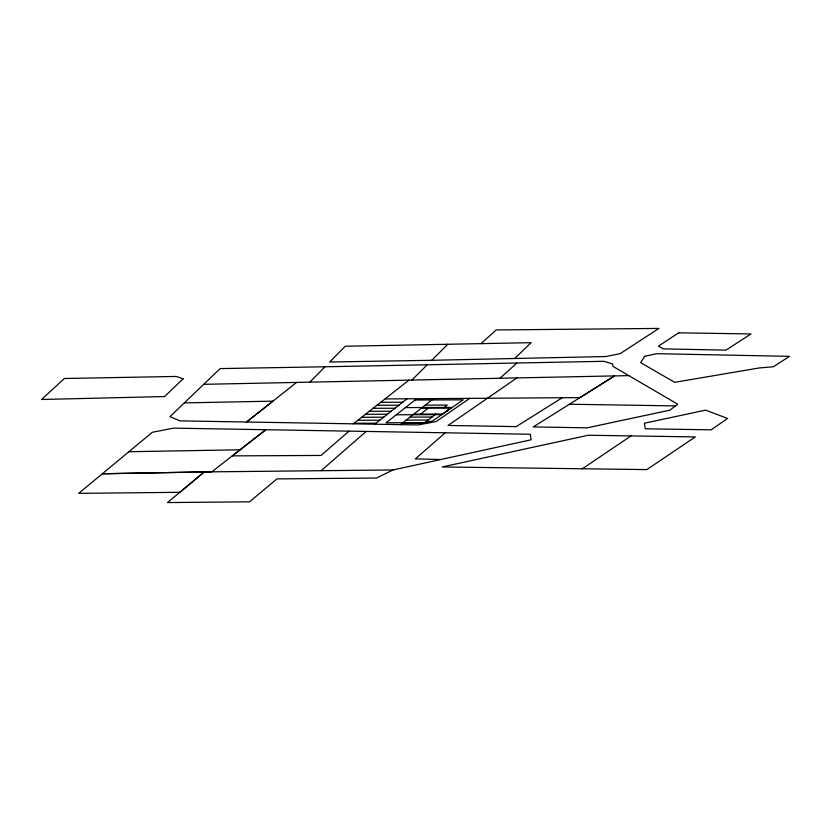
<?xml version="1.0" encoding="UTF-8"?>
<svg xmlns="http://www.w3.org/2000/svg" width="831" height="831" viewBox="0 0 831 831"><rect width="100%" height="100%" fill="white"/><g stroke="black" fill="none" stroke-linecap="round" stroke-linejoin="round"><path stroke-width="1.25" d="M309.797 382.167L324.994 366.783L603.898 361.308L612.54 363.926L612.935 366.357L677.681 404.167L669.942 410.161L587.133 427.84L533.273 426.916L614.545 375.913L579.976 397.623L384.982 398.942M514.69 358.504L531.113 342.684L345.281 346.226L329.699 362.004L431.746 360.29L447.826 344.273M411.896 380.068L426.947 365.069M469.723 398.371L436.109 421.577L418.086 424.942L179.995 420.87L169.95 416.674L220.132 368.59L324.994 366.783M480.993 343.639L496.2 329.949L658.89 328.432L620.175 353.653L605.757 356.541L431.746 360.29M499.95 378.261L516.809 363.157M348.989 431.144L321.078 455.44L232.275 455.887L265.858 429.71L211.801 471.831L102.327 473.763L78.696 493.354L179.86 492.316L204.26 471.915L392.959 469.962L531.092 439.807L530.271 434.249L173.471 428.131L152.281 432.297L102.327 473.763L204.26 471.915L167.582 502.568L249.497 501.831L276.952 478.905L376.526 478.033L392.959 469.962M321.098 470.71L366.159 431.445M445.26 432.795L415.323 458.889L440.856 459.512M296.574 382.426L246.547 422.013L272.9 401.155L184.347 402.89M353.31 423.841L408.956 380.131M374.729 424.205L407.065 398.797M400.438 424.641L433.564 398.62M420.673 414.098L428.297 408.114M435.808 414.046L424.371 423.031L402.391 423.114M443.432 408.063L447.244 405.071L425.264 405.144M447.005 411.033L451.576 407.439L405.393 407.595M516.913 377.908L448.034 425.451L516.186 426.625L562.223 397.748M582.323 468.767L646.85 469.588L695.287 436.929L588.265 435.236L442.113 466.97L582.323 468.767L631.051 435.911M203.73 384.327L628.828 375.622M128.867 451.721L240.086 449.789M380.702 402.308L402.692 402.235M376.9 405.31L398.88 405.227M373.088 408.301L395.068 408.229M421.452 408.135L450.277 408.042L442.663 414.025L413.828 414.129M369.276 411.293L391.256 411.22M365.463 414.285L387.443 414.212M396.252 414.783L441.791 414.627M361.651 417.287L383.631 417.214M410.015 417.12L431.995 417.048M357.839 420.278L379.819 420.206M406.203 420.112L428.183 420.039M354.027 423.27L376.007 423.197M569.422 404.23L675.437 405.902M644.742 356.281L640.67 362.628L674.658 382.333L759.233 367.956L773.391 366.751L789.45 356.354L656.864 353.684L644.742 356.281M183.111 378.801L164.59 396.543L41.55 399.482L64.434 378.489L176.265 376.443L183.111 378.801M415.043 400.012L386.041 422.802L423.706 422.678L432.525 421.026L463.199 399.856L415.043 400.012M727.592 418.46L711.149 429.824L645.272 428.786L644.357 423.228L705.581 410.15L727.592 418.46M678.678 332.826L658.422 346.163L663.418 348.875L725.951 350.142L750.975 333.948L678.678 332.826"/></g></svg>
